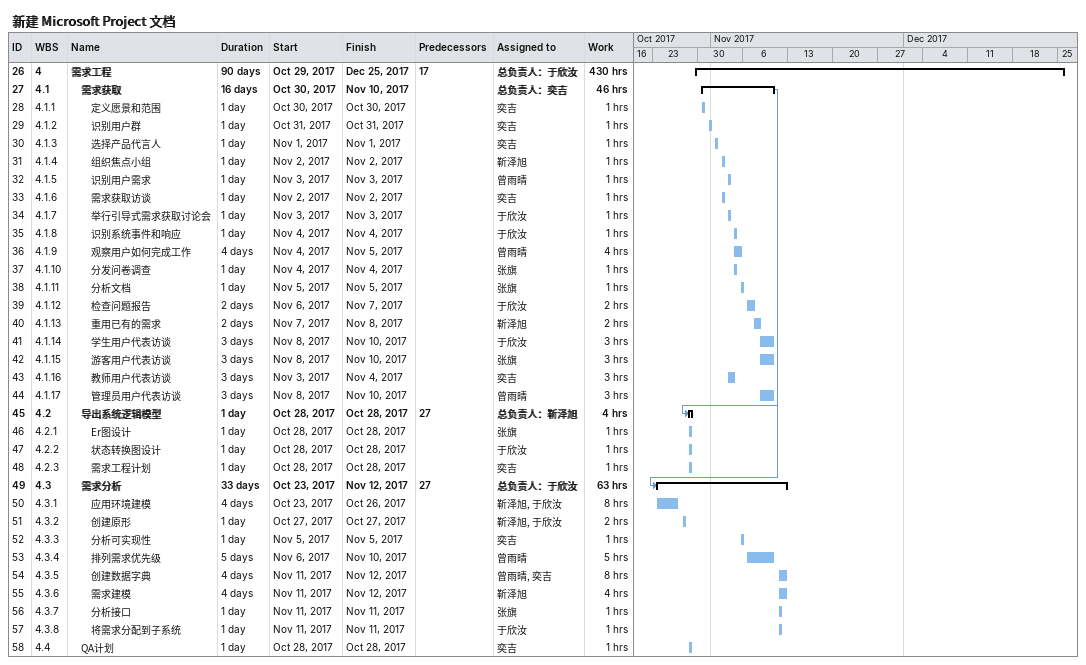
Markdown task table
新建 Microsoft Project 文档

| ID | WBS | Task | Duration | Start | Finish | Predecessors | Resources | Work (h) |
|---|---|---|---|---|---|---|---|---|
| 26 | 4 | **需求工程** | 90d | 2017-10-29 | 2017-12-25 | 17 | 总负责人：于欣汝 | 430 |
| 27 | 4.1 | **需求获取** | 16d | 2017-10-30 | 2017-11-10 |  | 总负责人：奕吉 | 46 |
| 28 | 4.1.1 | 定义愿景和范围 | 1d | 2017-10-30 | 2017-10-30 |  | 奕吉 | 1 |
| 29 | 4.1.2 | 识别用户群 | 1d | 2017-10-31 | 2017-10-31 |  | 奕吉 | 1 |
| 30 | 4.1.3 | 选择产品代言人 | 1d | 2017-11-01 | 2017-11-01 |  | 奕吉 | 1 |
| 31 | 4.1.4 | 组织焦点小组 | 1d | 2017-11-02 | 2017-11-02 |  | 靳泽旭 | 1 |
| 32 | 4.1.5 | 识别用户需求 | 1d | 2017-11-03 | 2017-11-03 |  | 曾雨晴 | 1 |
| 33 | 4.1.6 | 需求获取访谈 | 1d | 2017-11-02 | 2017-11-02 |  | 奕吉 | 1 |
| 34 | 4.1.7 | 举行引导式需求获取讨论会 | 1d | 2017-11-03 | 2017-11-03 |  | 于欣汝 | 1 |
| 35 | 4.1.8 | 识别系统事件和响应 | 1d | 2017-11-04 | 2017-11-04 |  | 于欣汝 | 1 |
| 36 | 4.1.9 | 观察用户如何完成工作 | 4d | 2017-11-04 | 2017-11-05 |  | 曾雨晴 | 4 |
| 37 | 4.1.10 | 分发问卷调查 | 1d | 2017-11-04 | 2017-11-04 |  | 张旗 | 1 |
| 38 | 4.1.11 | 分析文档 | 1d | 2017-11-05 | 2017-11-05 |  | 张旗 | 1 |
| 39 | 4.1.12 | 检查问题报告 | 2d | 2017-11-06 | 2017-11-07 |  | 于欣汝 | 2 |
| 40 | 4.1.13 | 重用已有的需求 | 2d | 2017-11-07 | 2017-11-08 |  | 靳泽旭 | 2 |
| 41 | 4.1.14 | 学生用户代表访谈 | 3d | 2017-11-08 | 2017-11-10 |  | 于欣汝 | 3 |
| 42 | 4.1.15 | 游客用户代表访谈 | 3d | 2017-11-08 | 2017-11-10 |  | 张旗 | 3 |
| 43 | 4.1.16 | 教师用户代表访谈 | 3d | 2017-11-03 | 2017-11-04 |  | 奕吉 | 3 |
| 44 | 4.1.17 | 管理员用户代表访谈 | 3d | 2017-11-08 | 2017-11-10 |  | 曾雨晴 | 3 |
| 45 | 4.2 | **导出系统逻辑模型** | 1d | 2017-10-28 | 2017-10-28 | 27 | 总负责人：靳泽旭 | 4 |
| 46 | 4.2.1 | Er图设计 | 1d | 2017-10-28 | 2017-10-28 |  | 张旗 | 1 |
| 47 | 4.2.2 | 状态转换图设计 | 1d | 2017-10-28 | 2017-10-28 |  | 于欣汝 | 1 |
| 48 | 4.2.3 | 需求工程计划 | 1d | 2017-10-28 | 2017-10-28 |  | 奕吉 | 1 |
| 49 | 4.3 | **需求分析** | 33d | 2017-10-23 | 2017-11-12 | 27 | 总负责人：于欣汝 | 63 |
| 50 | 4.3.1 | 应用环境建模 | 4d | 2017-10-23 | 2017-10-26 |  | 靳泽旭, 于欣汝 | 8 |
| 51 | 4.3.2 | 创建原形 | 1d | 2017-10-27 | 2017-10-27 |  | 靳泽旭, 于欣汝 | 2 |
| 52 | 4.3.3 | 分析可实现性 | 1d | 2017-11-05 | 2017-11-05 |  | 奕吉 | 1 |
| 53 | 4.3.4 | 排列需求优先级 | 5d | 2017-11-06 | 2017-11-10 |  | 曾雨晴 | 5 |
| 54 | 4.3.5 | 创建数据字典 | 4d | 2017-11-11 | 2017-11-12 |  | 曾雨晴, 奕吉 | 8 |
| 55 | 4.3.6 | 需求建模 | 4d | 2017-11-11 | 2017-11-12 |  | 靳泽旭 | 4 |
| 56 | 4.3.7 | 分析接口 | 1d | 2017-11-11 | 2017-11-11 |  | 张旗 | 1 |
| 57 | 4.3.8 | 将需求分配到子系统 | 1d | 2017-11-11 | 2017-11-11 |  | 于欣汝 | 1 |
| 58 | 4.4 | QA计划 | 1d | 2017-10-28 | 2017-10-28 |  | 奕吉 | 1 |
